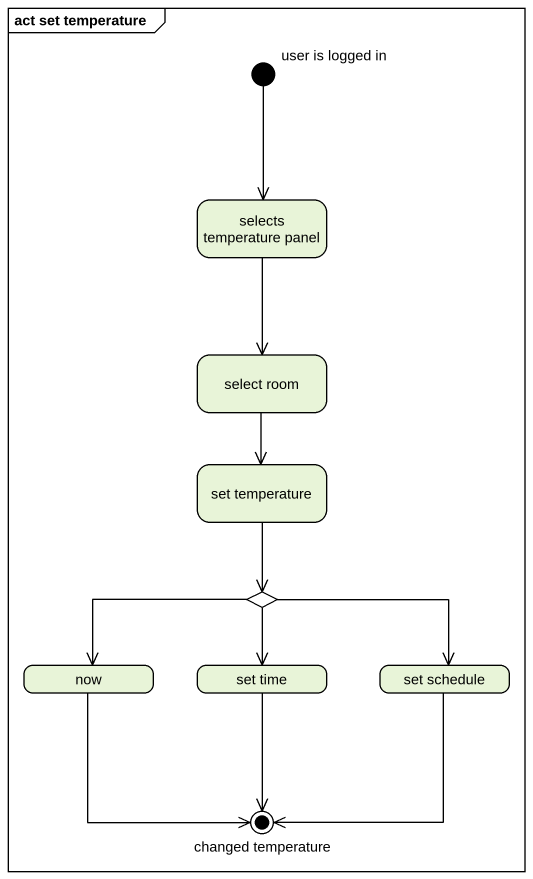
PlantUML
@startuml
mainframe act set temperature
hide empty description
state "user is logged in" as user_is_logged_in <<start>>
state "selects temperature panel" as selects_temperature_panel
state "select room" as select_room
state "set temperature" as set_temperature
state choice1 <<choice>>
state now
state "set time" as set_time
state "set schedule" as set_schedule
state "changed temperature" as changed_temperature <<end>>
user_is_logged_in --> selects_temperature_panel
selects_temperature_panel --> select_room
select_room --> set_temperature
set_temperature --> choice1
choice1 -left-> now
choice1 --> set_time
choice1 -right-> set_schedule
now --> changed_temperature
set_time --> changed_temperature
set_schedule --> changed_temperature
@enduml
